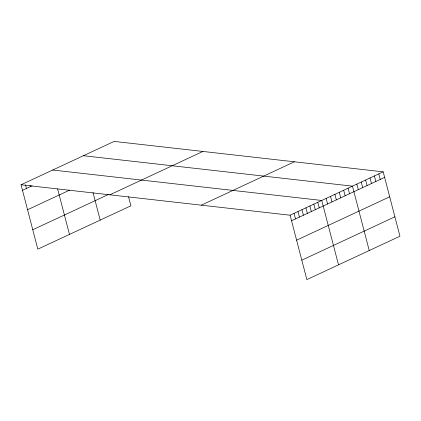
<?xml version="1.0" encoding="UTF-8"?>
<svg xmlns="http://www.w3.org/2000/svg" width="421" height="421" viewBox="0 0 421 421"><rect width="100%" height="100%" fill="white"/><g stroke="black" fill="none" stroke-linecap="round" stroke-linejoin="round"><path stroke-width="0.63" d="M21.05 184.777L114.133 141.403L383.178 171.842L399.95 236.223L306.867 279.597L290.095 215.21L21.05 184.777L37.822 249.158L130.905 205.79L128.537 196.691M22.497 190.329L32.107 185.85M27.554 209.742L69.623 190.139M32.764 229.745L108.297 194.555M109.834 194.818L202.917 151.449M201.312 205.164L294.395 161.796M290.095 215.21L383.178 171.842M291.543 220.762L384.626 177.394M296.6 240.175L389.683 196.807M301.81 260.178L394.893 216.81M83.416 155.717L352.461 186.15L369.233 250.537M52.699 170.031L321.744 200.464L338.516 264.851M378.789 173.884L380.237 179.435M374.401 175.931L375.848 181.483M370.017 177.972L371.459 183.524M365.628 180.02L367.07 185.572M361.239 182.061L362.686 187.613M356.85 184.109L358.297 189.66M348.072 188.198L349.519 193.749M343.683 190.239L345.131 195.797M339.294 192.286L340.742 197.838M334.905 194.328L336.353 199.886M330.522 196.375L331.964 201.927M326.133 198.417L327.58 203.975M317.787 202.306L319.234 207.858M313.829 204.148L315.276 209.705M309.877 205.995L311.319 211.547M305.92 207.837L307.367 213.389M301.962 209.679L303.409 215.231M298.005 211.521L299.452 217.078M294.053 213.368L295.495 218.92M93.015 192.56L100.187 220.104M57.624 188.929L69.47 234.413M30.086 185.408L30.407 186.64M25.486 184.782L26.455 188.482"/></g></svg>
